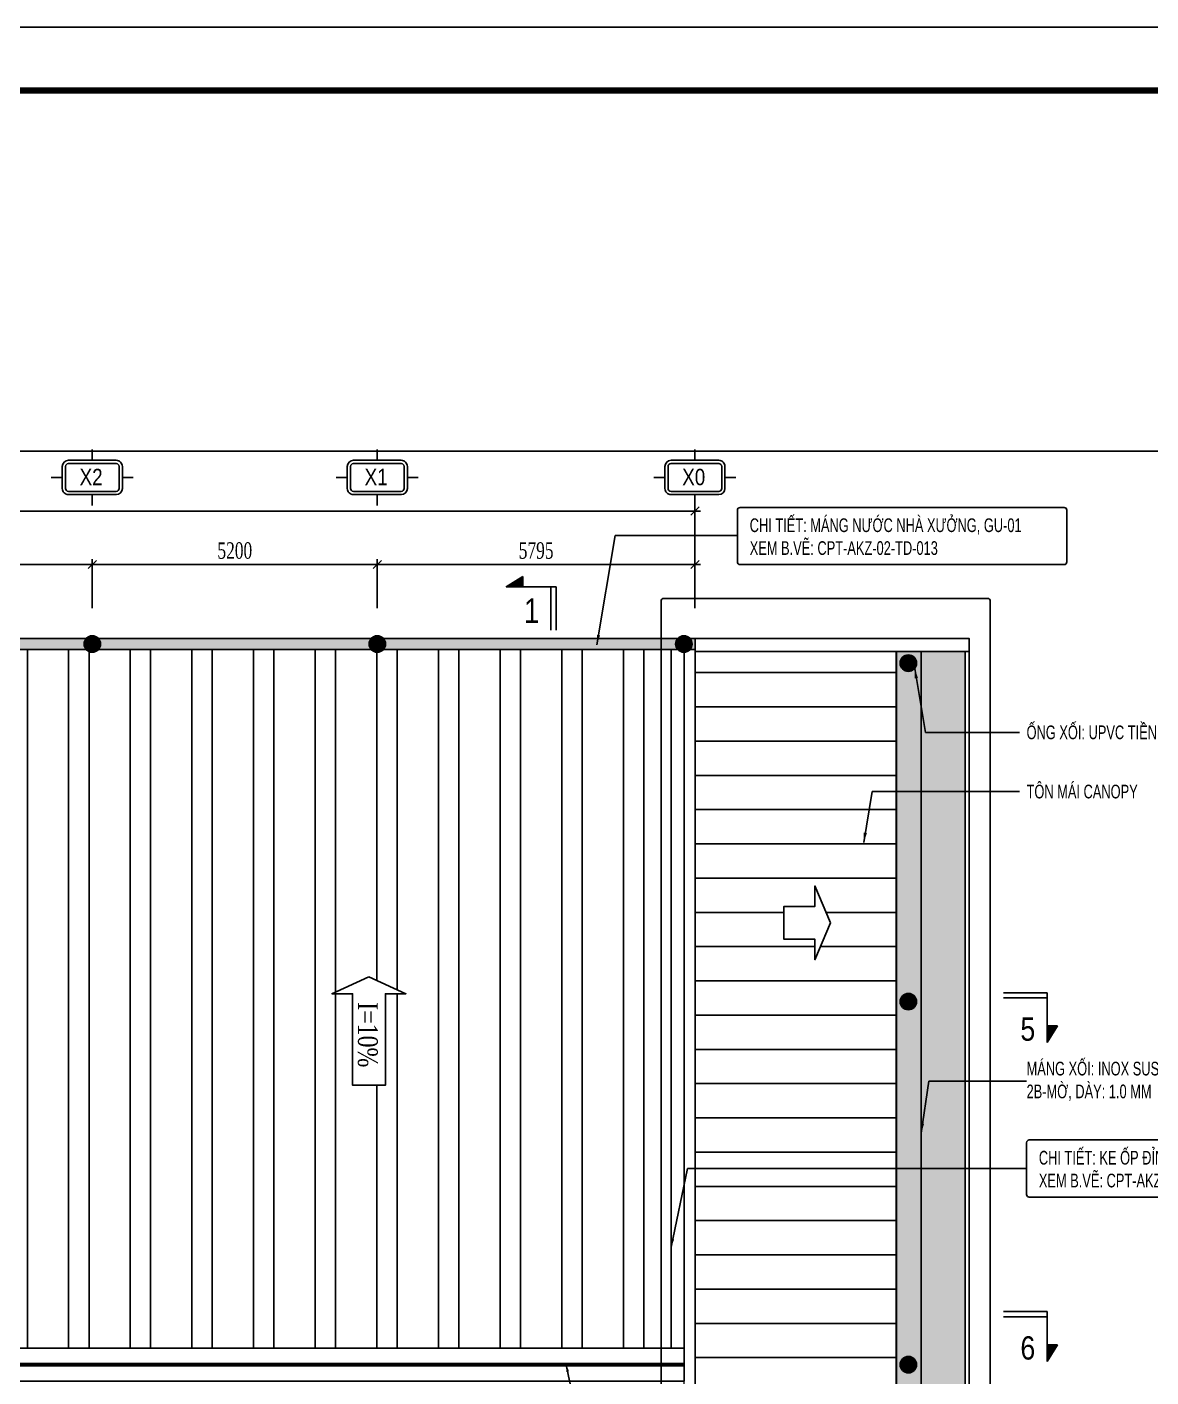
# Model space of a CAD drawing. Header units: inches. Extents: x 340055 to 349452, y -34649 to -30845.
# Drawn here: x 344496.2 to 344701.3, y -32008.8 to -31762.4 of the extents above; entities that cross this region are included whole.
import ezdxf
from ezdxf.enums import TextEntityAlignment as Align

# ---------------------------------------------------------------- set-up
doc = ezdxf.new("R2010")
doc.units = ezdxf.units.IN
doc.header["$MEASUREMENT"] = 0
for name, color, linetype in [('1', 1, 'Continuous'), ('2', 2, 'Continuous'), ('3', 3, 'Continuous'), ('7', 7, 'Continuous'), ('8', 8, 'Continuous'), ('CAUTAO', 7, 'Continuous'), ('flashing', 6, 'Continuous'), ('NET IN', 3, 'Continuous'), ('ROOFING', 4, 'Continuous'), ('XRF-A-RF PLAN$0$TITLE-TEXT', 130, 'Continuous')]:
    doc.layers.add(name, color=color, linetype=linetype)
for name, color, linetype, lineweight in [('TL-TIILE BLOCK A2$0$TL-TITLE BLOCK 1', 7, 'Continuous', 50), ('XRF-A-RF PLAN$0$TL- Brick wall', 132, 'Continuous', 15), ('XRF-A-RF PLAN$0$TL-layout', 140, 'Continuous', 15)]:
    doc.layers.add(name, color=color, linetype=linetype, lineweight=lineweight)
doc.styles.add('hx2', font='')
doc.styles.add('ST1', font='times.ttf', dxfattribs={"width": 0.7})
doc.styles.add('ST1H', font='vnshxh.shx', dxfattribs={"width": 0.7})
doc.styles.add('vntimeh.shx', font='vntimeh.shx', dxfattribs={"width": 0.8, "bigfont": 'bigfont.shx'})
doc.styles.get('hx2').set_extended_font_data('.VnArial NarrowH')
doc.dimstyles.new('100', dxfattribs={"dimtxt": 3, "dimasz": 1.5, "dimexe": 1, "dimexo": 0, "dimgap": 1, "dimtad": 1, "dimdec": 0, "dimlfac": 100, "dimzin": 0, "dimdsep": 46, "dimtxsty": 'ST1', "dimblk": 'OBLIQUE', "dimcen": 1, "dimdle": 1, "dimclrd": 8, "dimclre": 8, "dimclrt": 3, "dimadec": 0, "dimazin": 0, "dimtfac": 1, "dimtdec": 0, "dimtix": 1, "dimtmove": 1, "dimatfit": 3, "dimfxl": 0, "dimtolj": 1, "dimtzin": 0, "dimlwd": -1, "dimlwe": -1, "dimarcsym": 0})
doc.dimstyles.new('3', dxfattribs={"dimtxt": 3.5, "dimasz": 1.8, "dimexe": 1, "dimexo": 0, "dimgap": 1, "dimtad": 1, "dimdec": 0, "dimlfac": 3, "dimzin": 0, "dimdsep": 46, "dimtxsty": 'ST1H', "dimblk": 'OBLIQUE', "dimcen": 1, "dimdle": 1, "dimclrd": 8, "dimclre": 8, "dimclrt": 3, "dimadec": 0, "dimazin": 0, "dimtfac": 1, "dimtdec": 0, "dimtix": 1, "dimtofl": 0, "dimtmove": 1, "dimatfit": 3, "dimfxl": 0, "dimtolj": 1, "dimtzin": 0, "dimlwd": -1, "dimlwe": -1, "dimarcsym": 0})
pattern_1 = [(45, (19831.98058278026, 6888.496439337279), (-0.2209708691207961, 0.6629126073623883), [0, -0.625])]

# ---------------------------------------------------------------- blocks, each defined once
blk = doc.blocks.new('TENTRUC')
at = {"layer": '7'}
for p, q in [((0, 8.266970550139376), (0, 10.26494275186996)), ((-7.478138170845339, 5.132471375931345), (-5.48016596911475, 5.132471375931345)), ((5.480165968998334, 5.132471375931345), (7.478138170787133, 5.132471375931345)), ((0, 0), (0, 1.997972201737866))]:
    blk.add_line(p, q, dxfattribs=at)
blk.add_lwpolyline([(-4.356290969124529, 8.266970550139376), (4.356290969066321, 8.266970550139376, -0.4142135623730951), (5.480165968998334, 7.143095550134603), (5.480165968998334, 3.121847201728087, -0.4142135623731356), (4.356290969066321, 1.997972201737866), (-4.356290969124529, 1.997972201737866, -0.4142135623730951), (-5.48016596911475, 3.121847201728087), (-5.48016596911475, 7.143095550134603, -0.4142135623730951)], format="xyb", close=True, dxfattribs=at)
at = {"layer": '8', "ltscale": 15}
blk.add_lwpolyline([(-4.356290969124529, 7.684228657955828), (4.356290969066321, 7.684228657955828, -0.4142135623730951), (4.897424076916648, 7.143095550134603), (4.897424076916648, 3.121847201728087, -0.4142135623731794), (4.356290969066321, 2.580714093906863), (-4.356290969124529, 2.580714093921415, -0.4142135623730951), (-4.897424076974856, 3.121847201728087), (-4.897424076974856, 7.143095550134603, -0.4142135623730951)], format="xyb", close=True, dxfattribs=at)
at = {"layer": '3', "style": 'hx2'}
blk.add_attdef('TR', text='', height=2.904000000000001, dxfattribs=at).set_placement((-0.1556105660274625, 3.826916686033655), align=Align.CENTER)
blk = doc.blocks.new('_Oblique')
at = {"color": 0, "linetype": 'ByBlock', "lineweight": -2}
blk.add_line((-0.5, -0.5), (0.5, 0.5), dxfattribs=at)
blk = doc.blocks.new('*D446')
at = {"color": 8, "linetype": 'Continuous', "transparency": 16777216}
for p, q in [((344455.1407307056, -31860.51430550839), (344509.1407307541, -31860.51430550839)), ((344456.1407307056, -31868.48093377112), (344456.1407307056, -31859.51430550839)), ((344508.1407307541, -31868.48093377112), (344508.1407307541, -31859.51430550839))]:
    blk.add_line(p, q, dxfattribs=at)
at = {"layer": 'Defpoints', "color": 0, "transparency": 16777216}
for p in [(344508.1407307541, -31860.51430550839), (344456.1407307056, -31868.48093377112), (344508.1407307541, -31868.48093377112)]:
    blk.add_point(p, dxfattribs=at)
at = {"color": 8, "transparency": 16777216, "xscale": 1.5, "yscale": 1.5, "zscale": 1.5, "rotation": 180}
blk.add_blockref('_Oblique', (344456.1407307056, -31860.51430550839), dxfattribs=at)
at = {"color": 8, "transparency": 16777216, "xscale": 1.5, "yscale": 1.5, "zscale": 1.5}
blk.add_blockref('_Oblique', (344508.1407307541, -31860.51430550839), dxfattribs=at)
at = {"color": 3, "transparency": 16777216, "insert": (344482.1407307299, -31857.98835020918), "char_height": 3, "attachment_point": 5, "style": 'ST1', "bg_fill": 3, "box_fill_scale": 1.25, "bg_fill_color": 256, "bg_fill_true_color": 13158600, "bg_fill_transparency": 0}
blk.add_mtext('\\A1;5200', dxfattribs=at)
blk = doc.blocks.new('*D447')
at = {"color": 8, "linetype": 'Continuous', "transparency": 16777216}
for p, q in [((344507.1407307541, -31860.51430550839), (344561.1407307975, -31860.51430550839)), ((344508.1407307541, -31868.48093377112), (344508.1407307541, -31859.51430550839)), ((344560.1407307975, -31868.48093377112), (344560.1407307975, -31859.51430550839))]:
    blk.add_line(p, q, dxfattribs=at)
at = {"layer": 'Defpoints', "color": 0, "transparency": 16777216}
for p in [(344560.1407307975, -31860.51430550839), (344508.1407307541, -31868.48093377112), (344560.1407307975, -31868.48093377112)]:
    blk.add_point(p, dxfattribs=at)
at = {"color": 8, "transparency": 16777216, "xscale": 1.5, "yscale": 1.5, "zscale": 1.5, "rotation": 180}
blk.add_blockref('_Oblique', (344508.1407307541, -31860.51430550839), dxfattribs=at)
at = {"color": 8, "transparency": 16777216, "xscale": 1.5, "yscale": 1.5, "zscale": 1.5}
blk.add_blockref('_Oblique', (344560.1407307975, -31860.51430550839), dxfattribs=at)
at = {"color": 3, "transparency": 16777216, "insert": (344534.1407307758, -31857.98835020918), "char_height": 3, "attachment_point": 5, "style": 'ST1', "bg_fill": 3, "box_fill_scale": 1.25, "bg_fill_color": 256, "bg_fill_true_color": 13158600, "bg_fill_transparency": 0}
blk.add_mtext('\\A1;5200', dxfattribs=at)
blk = doc.blocks.new('*D448')
at = {"color": 8, "linetype": 'Continuous', "transparency": 16777216}
for p, q in [((344559.1407307975, -31860.51430550839), (344619.0907920363, -31860.51430550839)), ((344560.1407307975, -31868.48093377112), (344560.1407307975, -31859.51430550839)), ((344618.0907920363, -31868.48093377112), (344618.0907920363, -31859.51430550839))]:
    blk.add_line(p, q, dxfattribs=at)
at = {"layer": 'Defpoints', "color": 0, "transparency": 16777216}
for p in [(344618.0907920363, -31860.51430550839), (344560.1407307975, -31868.48093377112), (344618.0907920363, -31868.48093377112)]:
    blk.add_point(p, dxfattribs=at)
at = {"color": 8, "transparency": 16777216, "xscale": 1.5, "yscale": 1.5, "zscale": 1.5, "rotation": 180}
blk.add_blockref('_Oblique', (344560.1407307975, -31860.51430550839), dxfattribs=at)
at = {"color": 8, "transparency": 16777216, "xscale": 1.5, "yscale": 1.5, "zscale": 1.5}
blk.add_blockref('_Oblique', (344618.0907920363, -31860.51430550839), dxfattribs=at)
at = {"color": 3, "transparency": 16777216, "insert": (344589.1157614169, -31857.98402432598), "char_height": 3, "attachment_point": 5, "style": 'ST1', "bg_fill": 3, "box_fill_scale": 1.25, "bg_fill_color": 256, "bg_fill_true_color": 13158600, "bg_fill_transparency": 0}
blk.add_mtext('\\A1;5795', dxfattribs=at)
blk = doc.blocks.new('*D449')
at = {"color": 8, "linetype": 'Continuous', "transparency": 16777216}
for p, q in [((344248.5905126201, -31850.76901791307), (344619.0907920363, -31850.76901791307)), ((344249.5905126201, -31868.48093377113), (344249.5905126201, -31849.76901791307)), ((344618.0907920363, -31868.48093377112), (344618.0907920363, -31849.76901791307))]:
    blk.add_line(p, q, dxfattribs=at)
at = {"layer": 'Defpoints', "color": 0, "transparency": 16777216}
for p in [(344618.0907920363, -31850.76901791307), (344249.5905126201, -31868.48093377113), (344618.0907920363, -31868.48093377112)]:
    blk.add_point(p, dxfattribs=at)
at = {"color": 8, "transparency": 16777216, "xscale": 1.5, "yscale": 1.5, "zscale": 1.5, "rotation": 180}
blk.add_blockref('_Oblique', (344249.5905126201, -31850.76901791307), dxfattribs=at)
at = {"color": 8, "transparency": 16777216, "xscale": 1.5, "yscale": 1.5, "zscale": 1.5}
blk.add_blockref('_Oblique', (344618.0907920363, -31850.76901791307), dxfattribs=at)
at = {"color": 3, "transparency": 16777216, "insert": (344433.8406523282, -31848.24306261387), "char_height": 3, "attachment_point": 5, "style": 'ST1', "bg_fill": 3, "box_fill_scale": 1.25, "bg_fill_color": 256, "bg_fill_true_color": 13158600, "bg_fill_transparency": 0}
blk.add_mtext('\\A1;36850', dxfattribs=at)
blk = doc.blocks.new('*U102')
at = {"layer": '2'}
h = blk.add_hatch(dxfattribs=at)
h.set_pattern_fill('ANSI31', color=256, scale=0.6666666666660603, angle=-90.00000000000001, style=0)
h.set_pattern_definition([(315, (-2846.550649038605, 14.31137532139165), (0.05892556509882538, 0.05892556509882535), [])])
h.paths.add_polyline_path([(8.9188770698388, 89.95943712812739), (8.9188770698388, 91.59982464239447), (6.2108162984714, 89.95943712812739)])
for p, q in [((6.21081629847049, 89.95943712812736), (8.9188770698388, 91.59982464239427)), ((14.29062781350012, 89.95943712812736), (6.21081629847049, 89.95943712812736)), ((8.9188770698388, 91.59982464239427), (8.9188770698388, 89.95943712812736)), ((13.45961741255405, 82.88203400538818), (13.45961741255405, 89.95943712812736)), ((14.29062781350012, 82.88203400538818), (14.29062781350012, 89.95943712812736))]:
    blk.add_line(p, q, dxfattribs=at)
at = {"style": 'hx2'}
for tag, p in [('A', (10.33653742893875, 84.05539948287519)), ('B', (10.28110825316071, -193.6763826250941))]:
    blk.add_attdef(tag, text='', height=4, dxfattribs=at).set_placement(p, align=Align.CENTER)
blk = doc.blocks.new('MC')
at = {"layer": '2'}
h = blk.add_hatch(dxfattribs=at)
h.set_pattern_fill('ANSI31', color=256, style=0)
h.set_pattern_definition([(45, (0, 0), (-0.08838834764831843, 0.08838834764831845), [])])
h.paths.add_polyline_path([(-113.4720927102076, 4283.204289166561), (-115.9326739816104, 4283.204289166561), (-113.4720927102076, 4279.142198009507)])
for p, q in [((-102.8559880260891, 4291.261915282061), (-113.4720927102076, 4291.261915282061)), ((-113.4720927102076, 4291.261915282061), (-113.4720927102076, 4279.142198009506)), ((-102.8559880260891, 4290.01539968064), (-113.4720927102076, 4290.01539968064)), ((-113.4720927102076, 4279.142198009506), (-115.9326739816102, 4283.204289166561)), ((-115.9326739816102, 4283.204289166561), (-113.4720927102076, 4283.204289166561))]:
    blk.add_line(p, q, dxfattribs=at)
blk = doc.blocks.new('*U105')
at = {"layer": '1', "xscale": -0.6666666666660603, "yscale": 0.6666666666660603, "zscale": 0.6666666666660603, "rotation": 270}
blk.add_blockref('MC', (-2846.550649038605, -199.5735266074717), dxfattribs=at)
at = {"style": 'hx2'}
for tag, p in [('A', (10.33653742893875, 116.426604148789)), ('B', (10.28110825316071, -273.2782032487127))]:
    blk.add_attdef(tag, text='', height=4, dxfattribs=at).set_placement(p, align=Align.CENTER)
blk = doc.blocks.new('kt kien truc 1')
at = {"layer": 'Defpoints', "color": 8}
blk.add_lwpolyline([(0, 0), (594, 0), (594, 420), (0, 420)], close=True, dxfattribs=at)
at = {"layer": 'TL-TIILE BLOCK A2$0$TL-TITLE BLOCK 1', "const_width": 1}
blk.add_lwpolyline([(20, 10), (579, 10), (584, 15), (584, 405), (579, 410), (20, 410), (15, 405), (15, 15)], close=True, dxfattribs=at)

msp = doc.modelspace()

# ---------------------------------------------------------------- hatches: boundary and pattern name
at = {"true_color": 0xfa051e}
h = msp.add_hatch(color=1, dxfattribs=at)
edge = h.paths.add_edge_path()
edge.add_arc((344508.1407307541, -31875.02879646301), 1.499024828552536, 0, 360)
h = msp.add_hatch(color=1, dxfattribs=at)
edge = h.paths.add_edge_path()
edge.add_arc((344560.1407307975, -31875.02879646301), 1.499024828552536, 0, 360)
h = msp.add_hatch(color=1, dxfattribs=at)
edge = h.paths.add_edge_path()
edge.add_arc((344616.0742952129, -31875.02879646301), 1.499024828552536, 0, 360)
h = msp.add_hatch()
h.set_pattern_fill('ANSI33', color=94, scale=7.5, angle=45, style=0)
h.set_pattern_definition([(90, (19831.98058278026, 6888.496439337279), (-1.875, 3.33066907387547e-16), []), (90, (19832.91808277869, 6889.433939335706), (-1.875, 3.33066907387547e-16), [0.9375, -0.46875])])
h.paths.add_polyline_path([(344659.3849193428, -32167.8985722099), (344667.4093420428, -32173.51567920401), (344667.4093420428, -31876.404366799), (344659.3849193497, -31876.404366799)])
at = {"true_color": 0xe7eb14}
h = msp.add_hatch(color=2, dxfattribs=at)
edge = h.paths.add_edge_path()
edge.add_arc((344657.0383096455, -31878.51725152157), 1.499024828552536, 0, 360)
h = msp.add_hatch(color=2, dxfattribs=at)
edge = h.paths.add_edge_path()
edge.add_arc((344657.0383096455, -31940.2802317794), 1.499024828552536, 0, 360)
h = msp.add_hatch(color=2, dxfattribs=at)
edge = h.paths.add_edge_path()
edge.add_arc((344657.0383096455, -32006.5302318411), 1.499024828552536, 0, 360)
at = {"layer": 'flashing', "true_color": 0xfa051e}
h = msp.add_hatch(dxfattribs=at)
h.set_pattern_fill('DOTS', color=1, scale=10, angle=45, style=0)
h.set_pattern_definition(pattern_1)
h.paths.add_polyline_path([(344249.6420158245, -31874.02979095693), (344618.1409495453, -31874.02979095693), (344618.1409495453, -31876.02780196908), (344249.6420158245, -31876.02780196908)])
h = msp.add_hatch(dxfattribs=at)
h.set_pattern_fill('DOTS', color=1, scale=10, angle=45, style=0)
h.set_pattern_definition(pattern_1)
h.paths.add_polyline_path([(344659.3849193497, -32167.89857221472), (344659.3849193497, -31876.404366799), (344654.8298438736, -31876.404366799), (344654.8436896806, -32164.71007320239)])
h.paths.add_polyline_path([(344342.5144923059, -32167.89857221472), (344659.3849193497, -32167.8985722147), (344654.8298438736, -32164.71001307806), (344342.5144923059, -32164.71007320239)])
at = {"layer": 'ROOFING'}
h = msp.add_hatch(dxfattribs=at)
h.set_pattern_fill('ANSI32', color=256, scale=30, angle=45, style=0)
h.set_pattern_definition([(90, (6587.529455400712, 3803.194402880152), (-11.25, 1.77635683940025e-15), []), (90, (6591.27945539442, 3806.944402873859), (-11.25, 1.77635683940025e-15), [])])
h.paths.add_polyline_path([(344613.7409185136, -32003.5277684263), (344613.7409185136, -31876.02780196908), (344561.2583458634, -31876.02780196908, -0.4473985165052161), (344559.0231157316, -31876.02780196908), (344509.25834582, -31876.02780196908, -0.4473985165052161), (344507.0231156882, -31876.02780196908), (344457.2583457715, -31876.02780196908, -0.4473985165052161), (344455.0231156397, -31876.02780196908), (344405.2583457231, -31876.02780196908, -0.4473985165052161), (344403.0231155913, -31876.02780196908), (344352.5581277809, -31876.02780196908, -0.4473985165052161), (344350.3228976491, -31876.02780196908), (344254.0419186951, -31876.02780196908), (344254.0419186952, -32003.52776842631)])
h.paths.add_polyline_path([(344555.6149608365, -31955.53594646433), (344555.6149608365, -31938.83936089524), (344551.8649608365, -31938.83936089524), (344558.6149608364, -31935.7621903972), (344565.3459743776, -31938.83936089524), (344561.6149608365, -31938.83936089524), (344561.6149608365, -31955.53594646435)], flags=16)
h.paths.add_polyline_path([(344490.784216709, -31940.36302385185), (344386.066843836, -31940.36302385185, -0.4142135623730951), (344385.066843836, -31939.36302385185), (344385.066843836, -31921.60502130849, -0.4142135623730951), (344386.066843836, -31920.60502130849), (344490.784216709, -31920.60502130849, -0.4142135623730951), (344491.784216709, -31921.60502130849), (344491.784216709, -31939.36302385185, -0.414213562372186)], flags=16)
h.paths.add_polyline_path([(344304.0269763551, -31938.83936089524), (344300.295962814, -31938.83936089524), (344300.295962814, -31955.53594646435), (344294.295962814, -31955.53594646435), (344294.2959628139, -31938.83936089524), (344290.545962814, -31938.83936089524), (344297.2959628139, -31935.7621903972)], flags=16)
h.paths.add_polyline_path([(344386.9872589766, -31920.76298564958), (344486.0705923099, -31920.76298564958), (344486.0705923099, -31941.41774755434), (344386.9872589766, -31941.41774755434)], flags=24)
h.paths.add_polyline_path([(344561.0827577406, -31939.20097261292), (344561.0827577406, -31953.48097261292), (344555.6827577405, -31953.48097261292), (344555.6827577405, -31939.20097261292)], flags=8)
h.paths.add_polyline_path([(344299.763759718, -31939.20097261292), (344299.763759718, -31953.48097261292), (344294.363759718, -31953.48097261292), (344294.363759718, -31939.20097261292)], flags=8)
h = msp.add_hatch(dxfattribs=at)
h.set_pattern_fill('ANSI31', color=3, scale=50, angle=135, style=0)
h.set_pattern_definition([(180, (19831.98058278026, 6888.496439337279), (-1.332267629550188e-15, -6.25), [])])
h.paths.add_polyline_path([(344654.8298438736, -31876.404366799), (344618.1409495453, -31876.404366799), (344618.1409495453, -32136.58642356795), (344654.8435728958, -32162.27831070239)])
h.paths.add_polyline_path([(344639.9746800776, -31932.65575496301), (344639.9746800776, -31928.90575496301), (344634.3432065365, -31928.90575496301), (344634.3432065365, -31922.90575496301), (344639.9746800776, -31922.90575496301), (344639.9746800776, -31919.17474142184), (344642.8489154142, -31925.90575496301)], flags=16)

# ---------------------------------------------------------------- linework, layer by layer
at = {"color": 8}
for points in [[(344199.1893513402, -31839.84829000339), (344768.5272806822, -31839.84829000339), (344768.5272806822, -32191.42814612029), (344199.1893513402, -32191.42814612029)], [(344254.0419186952, -31876.02780196908), (344613.7409185136, -31876.02780196908), (344613.7409185136, -32003.5277684263), (344254.0419186952, -32003.5277684263)]]:
    msp.add_lwpolyline(points, close=True, dxfattribs=at)
at = {"color": 4, "true_color": 0x26e8e5}
msp.add_lwpolyline([(344618.1408511598, -31876.404366799), (344654.8435728958, -31876.404366799), (344654.8435728958, -32162.27831070239), (344618.1409495453, -32136.58642356795)], close=True, dxfattribs=at)
at = {"color": 94}
msp.add_lwpolyline([(344667.4093420428, -32173.51567920401), (344659.3849193429, -32167.8985722099), (344659.3849193497, -31876.404366799), (344667.4093420428, -31876.404366799)], close=True, dxfattribs=at)
at = {"color": 1, "true_color": 0xfa051e}
for centre in [(344508.1407307541, -31875.02879646301), (344560.1407307975, -31875.02879646301), (344616.0742952129, -31875.02879646301)]:
    msp.add_circle(centre, 1.499024828552536, dxfattribs=at)
at = {"color": 2, "true_color": 0xe7eb14}
for centre in [(344657.0383096455, -31878.51725152157), (344657.0383096455, -31940.2802317794), (344657.0383096455, -32006.5302318411)]:
    msp.add_circle(centre, 1.499024828552536, dxfattribs=at)
at = {"layer": 'CAUTAO', "color": 3}
for points in [[(344642.8489154142, -31925.90575496301), (344639.9746800776, -31932.65575496301), (344639.9746800776, -31928.90575496301), (344634.3432065365, -31928.90575496301), (344634.3432065365, -31922.90575496301), (344639.9746800776, -31922.90575496301), (344639.9746800776, -31919.17474142184), (344642.8489154142, -31925.90575496301)], [(344558.6149608365, -31935.7621903972), (344551.8649608365, -31938.83936089524), (344555.6149608365, -31938.83936089524), (344555.6149608365, -31955.53594646435), (344561.6149608365, -31955.53594646435), (344561.6149608365, -31938.83936089524), (344565.3459743776, -31938.83936089524), (344558.6149608365, -31935.7621903972)]]:
    msp.add_lwpolyline(points, dxfattribs=at)
at = {"layer": 'flashing'}
for p, q in [((344616.1408501603, -32006.3277684291), (344249.6420158246, -32006.3277684291)), ((344616.1408501603, -32006.52776842909), (344249.6420158246, -32006.52776842909)), ((344616.1408501603, -32006.72776842909), (344249.6420158246, -32006.72776842909)), ((344560.1407307975, -32006.3277684291), (344303.14051267, -32006.3277684291)), ((344560.1407307975, -32006.52776842909), (344303.14051267, -32006.52776842909)), ((344560.1407307975, -32006.72776842909), (344303.14051267, -32006.72776842909)), ((344616.1408501603, -32006.3277684291), (344560.1407307975, -32006.3277684291)), ((344616.1408501603, -32006.52776842909), (344560.1407307975, -32006.52776842909)), ((344616.1408501603, -32006.72776842909), (344560.1407307975, -32006.72776842909))]:
    msp.add_line(p, q, dxfattribs=at)
at = {"layer": 'flashing', "color": 1, "true_color": 0xfa051e}
for points in [[(344249.6420158245, -31874.02979095693), (344618.1409495453, -31874.02979095693), (344618.1409495453, -31876.02780196908), (344249.6420158245, -31876.02780196908)], [(344659.3849193497, -32167.89857221472), (344659.3849193497, -31876.404366799), (344654.8298438736, -31876.404366799), (344654.8436896806, -32164.71007320239)]]:
    msp.add_lwpolyline(points, close=True, dxfattribs=at)
at = {"layer": 'flashing'}
for points in [[(344618.1408511598, -31874.02979095693), (344668.1408507492, -31874.02979095693), (344668.1408507492, -31876.404366799), (344618.1408511598, -31876.404366799)], [(344616.1408501603, -31876.02780196908), (344613.7409185136, -31876.02780196908), (344613.7409185136, -32003.5277684263), (344616.1408501603, -32003.5277684263)], [(344668.1408507492, -31876.404366799), (344667.4093420428, -31876.404366799), (344667.4093420428, -32173.51567920401), (344668.1408507492, -32174.02773631079)], [(344616.1408501603, -32009.52776843189), (344249.6420158246, -32009.52776843189), (344249.6420158246, -32003.5277684263), (344616.1408501603, -32003.5277684263)]]:
    msp.add_lwpolyline(points, close=True, dxfattribs=at)
at = {"layer": 'XRF-A-RF PLAN$0$TITLE-TEXT', "lineweight": 0, "ltscale": 1e-09}
msp.add_line((344616.1408501603, -32137.0277348891), (344616.1408501603, -31876.02780196909), dxfattribs=at)
at = {"layer": 'XRF-A-RF PLAN$0$TL- Brick wall', "lineweight": 0, "ltscale": 1e-09}
msp.add_line((344618.1409495453, -32139.02773627819), (344618.1409495453, -31874.02979095693), dxfattribs=at)
at = {"layer": 'XRF-A-RF PLAN$0$TL-layout', "lineweight": 0}
for p, q in [((344618.1408510472, -31874.02773457605), (344668.1408507592, -31874.0277347123)), ((344618.140880939, -32139.02767362497), (344618.1408511596, -31874.02773457605))]:
    msp.add_line(p, q, dxfattribs=at)

# ---------------------------------------------------------------- block references
ref = msp.add_blockref('*U105', (344372.7472249077, -31954.74131783799), dxfattribs=dict(xscale=1.125, yscale=1.125, zscale=1.125, rotation=90))
ref.add_attrib('B', '5', dxfattribs={"height": 4.243811881177745, "style": 'hx2'}).set_placement((344680.1852035625, -31943.17507105317), align=Align.TOP_RIGHT)
ref = msp.add_blockref('*U105', (344372.7472249077, -32012.9188423816), dxfattribs=dict(xscale=1.125, yscale=1.125, zscale=1.125, rotation=90))
ref.add_attrib('B', '6', dxfattribs={"height": 4.243811881177745, "style": 'hx2'}).set_placement((344680.1852035625, -32001.35259559679), align=Align.TOP_RIGHT)
at = {"layer": '3'}
ref = msp.add_blockref('TENTRUC', (344508.1407307541, -31839.5040751612), dxfattribs=dict(at, xscale=-1, rotation=180))
ref.add_attrib('TR', 'x2', dxfattribs={"layer": '0', "height": 3, "style": 'hx2'}).set_placement((344507.9244264479, -31846.05736627697), align=Align.CENTER)
ref = msp.add_blockref('TENTRUC', (344560.1407307975, -31839.5040751612), dxfattribs=dict(at, xscale=-1, rotation=180))
ref.add_attrib('TR', 'x1', dxfattribs={"layer": '0', "height": 3, "style": 'hx2'}).set_placement((344559.9244264914, -31846.05736627697), align=Align.CENTER)
ref = msp.add_blockref('TENTRUC', (344618.0907920363, -31839.5040751612), dxfattribs=dict(at, xscale=-1, rotation=180))
ref.add_attrib('TR', 'x0', dxfattribs={"layer": '0', "height": 3, "style": 'hx2'}).set_placement((344617.8744877302, -31846.05736627697), align=Align.CENTER)

# ---------------------------------------------------------------- texts
at = {"layer": 'CAUTAO', "color": 3, "insert": (344558.3827577406, -31946.34097261291), "char_height": 3.6, "attachment_point": 5, "rotation": 270, "style": 'vntimeh.shx'}
msp.add_mtext('\\A1;i=10%', dxfattribs=at)

# ---------------------------------------------------------------- leaders
at = {"color": 9}
for points in [[(344658.1939286382, -31879.47203955059), (344660.1463448756, -31891.1631848191), (344678.6014416041, -31891.1631848191)], [(344648.8935658071, -31911.25319584491), (344650.4443498033, -31901.9670402434), (344678.6014416041, -31901.9670402434)]]:
    msp.add_leader(points, dimstyle='3', override={"dimgap": 1, "dimtad": 0}, dxfattribs=at)
at = {"color": 240, "true_color": 0xf90627}
msp.add_leader([(344594.5672285164, -32006.3277684291), (344597.5838775943, -32020.69651938021), (344678.6014416041, -32020.69651938021)], dimstyle='100', override={"dimgap": 1, "dimtad": 0, "dimfxl": 0.18}, dxfattribs=at)

# ---------------------------------------------------------------- next in the draw order: texts
at = {"color": 2, "true_color": 0xe7eb14, "insert": (344678.6014416041, -31891.1631848191), "char_height": 2.5, "attachment_point": 4, "style": 'ST1H', "bg_fill": 2}
msp.add_mtext('\\A1;èng xèi: Upvc tiÒn phong-d90  c1', dxfattribs=at)
at = {"layer": '3', "char_height": 2.5, "attachment_point": 4, "style": 'ST1H', "bg_fill": 2}
for s, insert in [('\\A1;T¤N M¸I CANOPY', (344678.6014416041, -31901.9670402434)), ('\\A1;m¸ng xèi: inox sus 304,\\P2b-mê, dµy: 1.0 mm', (344678.6014416041, -31954.82031538949)), ('\\A1;CHI TIÕT: KE èP §ØNH PARAPET, TW-01\\PXEM b.VÏ: CPT-AKZ-02-TD-014 ', (344680.8454692668, -31970.86619790137))]:
    msp.add_mtext(s, dxfattribs=dict(at, insert=insert))

# ---------------------------------------------------------------- next in the draw order: dimensions: what is measured, and where the dimension line sits
at = {"color": 8}
dim = msp.add_linear_dim(base=(344508.1407307541, -31860.51430550839), p1=(344456.1407307056, -31868.48093377112), p2=(344508.1407307541, -31868.48093377112), dimstyle='100', dxfattribs=at)
dim.commit()
dim.dimension.update_dxf_attribs({"geometry": '*D446', "text_midpoint": (344482.1407307299, -31857.98835020918)})

# ---------------------------------------------------------------- next in the draw order: linework, layer by layer
at = {"color": 240, "true_color": 0xf90627}
msp.add_lwpolyline([(344679.1014416042, -31965.52404808018), (344735.2110419751, -31965.52404808017, -0.414213562373095), (344735.7110419751, -31966.02404808017), (344735.7110419751, -31975.45875369346, -0.4142135623744628), (344735.2110419751, -31975.95875369346), (344679.1014416041, -31975.95875369346, -0.414213562373095), (344678.6014416041, -31975.45875369346), (344678.6014416042, -31966.02404808018, -0.4142135623717274)], format="xyb", close=True, dxfattribs=at)

# ---------------------------------------------------------------- next in the draw order: dimensions: what is measured, and where the dimension line sits
at = {"color": 8}
dim = msp.add_linear_dim(base=(344560.1407307975, -31860.51430550839), p1=(344508.1407307541, -31868.48093377112), p2=(344560.1407307975, -31868.48093377112), dimstyle='100', dxfattribs=at)
dim.commit()
dim.dimension.update_dxf_attribs({"geometry": '*D447', "text_midpoint": (344534.1407307758, -31857.98835020918)})

# ---------------------------------------------------------------- next in the draw order: leaders
at = {"color": 9}
msp.add_leader([(344659.3650211567, -31964.28191273123), (344660.7754297101, -31954.82031538949), (344678.6014416041, -31954.82031538949)], dimstyle='3', override={"dimgap": 1, "dimtad": 0}, dxfattribs=at)
at = {"color": 240, "true_color": 0xf90627}
msp.add_leader([(344613.7409185136, -31985.11015183794), (344616.7575675916, -31970.74140088682), (344678.6014416042, -31970.74140088682)], dimstyle='100', override={"dimgap": 1, "dimtad": 0, "dimfxl": 0.18}, dxfattribs=at)

# ---------------------------------------------------------------- next in the draw order: dimensions: what is measured, and where the dimension line sits
at = {"color": 8}
dim = msp.add_linear_dim(base=(344618.0907920363, -31860.51430550839), p1=(344560.1407307975, -31868.48093377112), p2=(344618.0907920363, -31868.48093377112), dimstyle='100', dxfattribs=at)
dim.commit()
dim.dimension.update_dxf_attribs({"geometry": '*D448', "text_midpoint": (344589.1157614169, -31857.98402432598)})

# ---------------------------------------------------------------- next in the draw order: dimensions: what is measured, and where the dimension line sits
dim = msp.add_linear_dim(base=(344618.0907920363, -31850.76901791307), p1=(344249.5905126201, -31868.48093377113), p2=(344618.0907920363, -31868.48093377112), dimstyle='100', dxfattribs=at)
dim.commit()
dim.dimension.update_dxf_attribs({"geometry": '*D449', "text_midpoint": (344433.8406523282, -31848.24306261387)})

# ---------------------------------------------------------------- next in the draw order: linework, layer by layer
at = {"color": 240, "true_color": 0xf90627}
msp.add_lwpolyline([(344611.9189842862, -31867.21009575707), (344611.9189842861, -32177.23412397652, 0.414213562373095), (344612.4189842861, -32177.73412397652), (344671.4876085645, -32177.73412397664, 0.4142135623734486), (344671.9876085645, -32177.23412397664), (344671.9876085645, -31867.21009575712, 0.414213562373095), (344671.4876085645, -31866.71009575712), (344612.4189842862, -31866.71009575707, 0.4142135623734486)], format="xyb", close=True, dxfattribs=at)

# ---------------------------------------------------------------- next in the draw order: block references
ref = msp.add_blockref('*U102', (344576.6737657044, -31965.77003386518), dxfattribs=dict(xscale=1.125, yscale=1.125, zscale=1.125))
ref.add_attrib('A', '1', dxfattribs={"height": 4.5, "style": 'hx2'}).set_placement((344588.3023703119, -31871.20770944695), align=Align.CENTER)

# ---------------------------------------------------------------- next in the draw order: leaders
at = {"color": 9}
msp.add_leader([(344600.1943393836, -31875.17800362848), (344603.5675135676, -31855.19684977598), (344625.842953612, -31855.19684977598)], dimstyle='3', override={"dimgap": 1, "dimtad": 0}, dxfattribs=at)

# ---------------------------------------------------------------- next in the draw order: texts
at = {"layer": '3', "insert": (344628.0869812747, -31855.45129666496), "char_height": 2.5, "attachment_point": 4, "style": 'ST1H', "bg_fill": 2}
msp.add_mtext('\\A1;CHI TIÕT: M¸NG N¦íC nhµ x\xadëng, gu-01\\PXEM b.VÏ: CPT-AKZ-02-TD-013 ', dxfattribs=at)

# ---------------------------------------------------------------- next in the draw order: linework, layer by layer
at = {"color": 240, "true_color": 0xf90627}
msp.add_lwpolyline([(344626.342953612, -31850.10914684377), (344685.4564365496, -31850.10914684376, -0.414213562373095), (344685.9564365496, -31850.60914684376), (344685.9564365497, -31860.04385245705, -0.4142135623744628), (344685.4564365497, -31860.54385245705), (344626.342953612, -31860.54385245705, -0.414213562373095), (344625.842953612, -31860.04385245705), (344625.842953612, -31850.60914684377, -0.4142135623717274)], format="xyb", close=True, dxfattribs=at)
at = {"layer": 'NET IN'}
msp.add_lwpolyline([(344178.5704962628, -31762.43766421364), (344867.3503630426, -31762.43766421364), (344867.3503630426, -32249.03821806181), (344178.5704962628, -32249.03821806181)], close=True, dxfattribs=at)

# ---------------------------------------------------------------- next in the draw order: block references
at = {"layer": '3', "xscale": 1.159562065285868, "yscale": 1.159562065285868, "zscale": 1.159562065285868}
msp.add_blockref('kt kien truc 1', (344178.5704962628, -32249.4537316337), dxfattribs=at)

doc.saveas('drawing.dxf')
